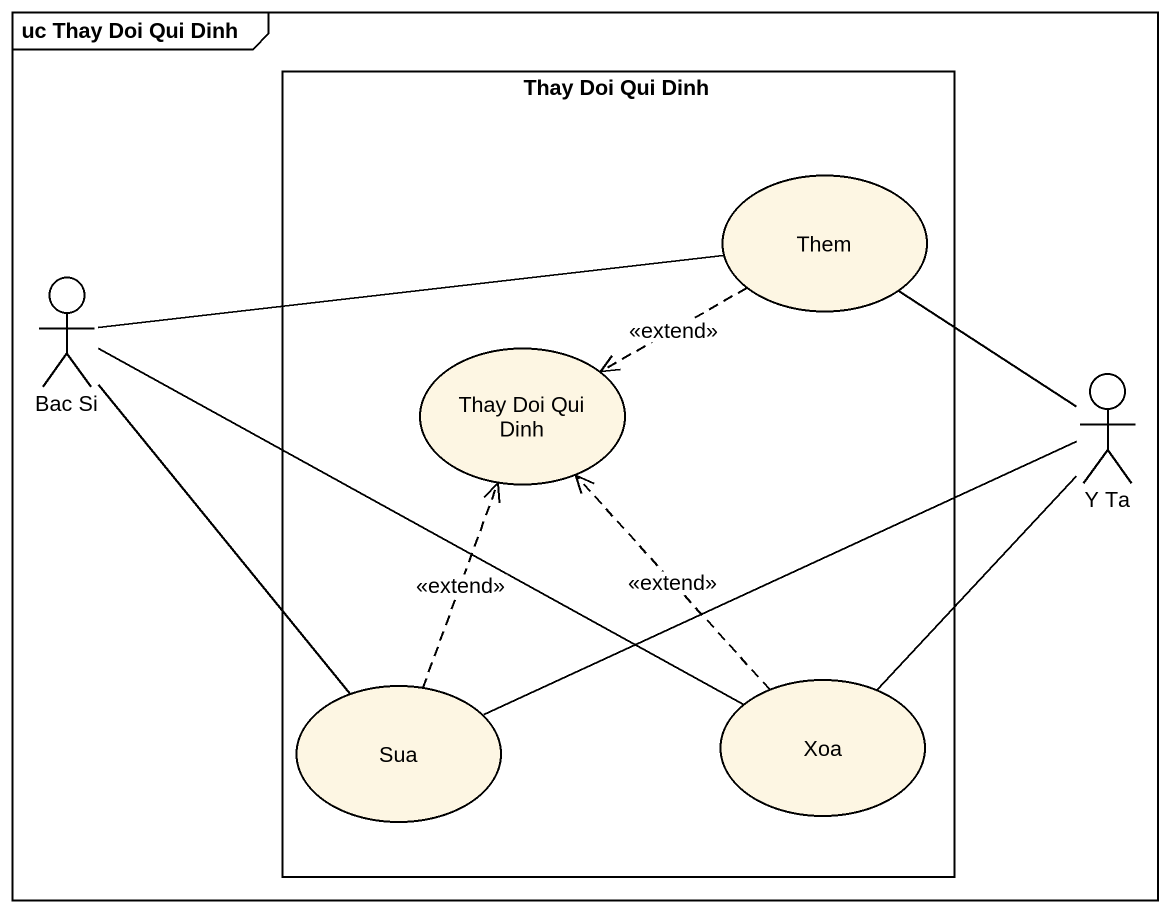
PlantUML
@startuml
mainframe uc Thay Doi Qui Dinh
rectangle "Thay Doi Qui Dinh" as Thay_Doi_Qui_Dinh {
  usecase Them
  usecase "Thay Doi Qui Dinh" as Thay_Doi_Qui_Dinh_2
  usecase Sua
  usecase Xoa
}
actor "Bac Si" as Bac_Si
actor "Y Ta" as Y_Ta
Them .left.> Thay_Doi_Qui_Dinh_2 : <<extend>>
Bac_Si -right- Them
Bac_Si -- Sua
Bac_Si -right- Xoa
Y_Ta -up- Them
Y_Ta -left- Sua
Y_Ta -- Xoa
Sua .up.> Thay_Doi_Qui_Dinh_2 : <<extend>>
Xoa .up.> Thay_Doi_Qui_Dinh_2 : <<extend>>
@enduml
